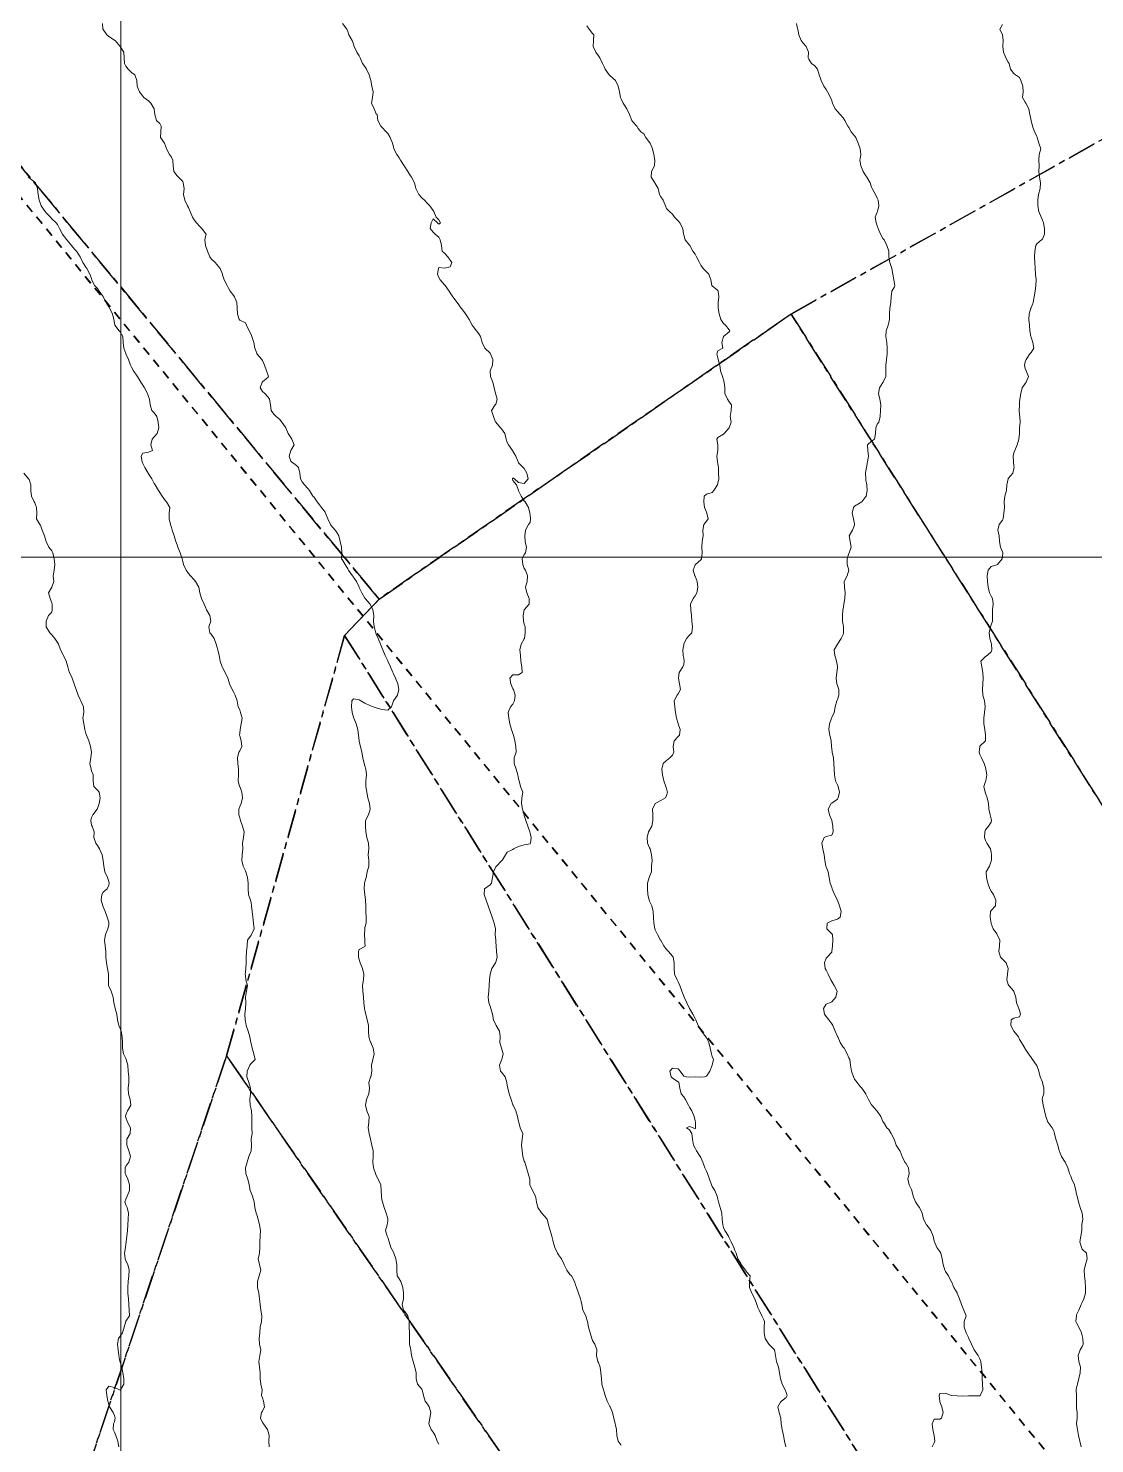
# Model space of a CAD drawing. Header units: centimetres. Extents: x 0 to 642158, y -847 to 649707.
# Drawn here: x 616558.7 to 616652.3, y 620609.5 to 620733.8 of the extents above; entities that cross this region are included whole.
import ezdxf

# ---------------------------------------------------------------- set-up
doc = ezdxf.new("R2010")
doc.units = ezdxf.units.CM
doc.header["$MEASUREMENT"] = 0
doc.linetypes.add('CENTERX2', pattern=[4, 2.5, -0.5, 0.5, -0.5])
doc.linetypes.add('JIS_02_0.7', pattern=[1.35, 0.75, -0.6])
for name, color, linetype, lineweight in [('MEV_grille', 254, 'Continuous', 9), ('WAL_parcellaire agricole', 7, 'JIS_02_0.7', 25), ('WAL_topographie 0.5', 253, 'Continuous', 20)]:
    doc.layers.add(name, color=color, linetype=linetype, lineweight=lineweight)
doc.layers.add('SPW_parcellaire cadastral', color=7, linetype='CENTERX2', lineweight=25, true_color=0xff0542)

# ---------------------------------------------------------------- blocks, each defined once
blk = doc.blocks.new('*U114')
at = {"layer": 'MEV_grille', "transparency": 33554687}
blk.add_lwpolyline([(-1338.46, 0), (1338.46, 0)], dxfattribs=at)
blk = doc.blocks.new('*U115')
at = {"layer": 'MEV_grille', "color": 0, "linetype": 'ByBlock', "lineweight": -2, "transparency": 16777216}
blk.add_blockref('*U114', (0, -1700), dxfattribs=at)
blk = doc.blocks.new('*U112')
at = {"layer": 'MEV_grille', "transparency": 33554687}
blk.add_lwpolyline([(0, 1825.48), (0, -1825.48)], dxfattribs=at)
blk = doc.blocks.new('*U113')
at = {"layer": 'MEV_grille', "color": 0, "linetype": 'ByBlock', "lineweight": -2, "transparency": 16777216}
blk.add_blockref('*U112', (1200, 0), dxfattribs=at)

msp = doc.modelspace()

# ---------------------------------------------------------------- linework, layer by layer
at = {"layer": 'SPW_parcellaire cadastral'}
for points in [[(616700.19, 620750.6), (616688.04, 620744.34), (616676.6, 620737.39), (616673.24, 620735.42), (616625.68, 620708.74), (616589.49, 620683.69), (616548.95, 620732.69), (616510.22, 620779.23), (616444.85, 620858.82)], [(616673.24, 620735.42), (616745.71, 620618.07), (616701.12, 620589.63), (616625.68, 620708.74), (616673.24, 620735.42)], [(616589.49, 620683.69), (616586.47, 620680.51), (616576.1, 620643.59), (616563.72, 620606.72), (616556.94, 620601.85), (616483.95, 620666.29), (616548.95, 620732.69), (616589.49, 620683.69)], [(616660.01, 620563.35), (616586.47, 620680.51), (616589.49, 620683.69), (616625.68, 620708.74), (616701.12, 620589.63), (616660.01, 620563.35)], [(616586.47, 620680.51), (616660.01, 620563.35), (616675.38, 620533.18), (616659.62, 620522.55), (616576.1, 620643.59), (616586.47, 620680.51)], [(616576.1, 620643.59), (616659.62, 620522.55), (616640.35, 620505.66), (616601.5, 620556.84), (616563.72, 620606.72), (616576.1, 620643.59)]]:
    msp.add_lwpolyline(points, dxfattribs=at)
at = {"layer": 'WAL_parcellaire agricole'}
for points in [[(616522.87, 620919.84), (616570.04, 620862.34), (616614.18, 620807.75), (616630.19, 620791.25), (616643.89, 620779.85), (616659.09, 620770.25), (616672.76, 620763.5), (616687.35, 620758.57), (616702.9, 620754.95), (616721.85, 620753.58), (616739.05, 620754.39), (616761.89, 620757.7), (616804.5, 620698.67), (616831, 620661.77), (616849.65, 620636.38), (616803.66, 620609.12), (616749.16, 620575.12), (616713.41, 620554.76), (616697.58, 620546.53), (616688.91, 620558.86), (616551.73, 620726.67), (616446.38, 620851.16), (616490.18, 620891.33), (616522.87, 620919.84)], [(616446.38, 620851.16), (616551.73, 620726.67), (616688.91, 620558.86), (616697.58, 620546.53), (616687.42, 620539.76), (616672.12, 620529.56), (616651.32, 620513.35), (616633.75, 620501.02), (616622.02, 620492.45), (616615.09, 620485.18), (616595.93, 620464.35), (616582.33, 620446.65), (616559.26, 620421.68), (616547.93, 620413.84), (616538.31, 620407.84), (616510.43, 620395.67), (616491.44, 620386.84), (616439.8, 620466.58), (616424.17, 620489.58), (616451.67, 620512.33), (616410.67, 620553.33)]]:
    msp.add_lwpolyline(points, dxfattribs=at)
at = {"layer": 'WAL_topographie 0.5'}
for points in [[(616565.2, 620734.25), (616565.24, 620733.75), (616565.25, 620733.72), (616565.57, 620733.25), (616565.75, 620733.1), (616566.25, 620732.79), (616566.31, 620732.75), (616566.75, 620732.25), (616566.75, 620732.25), (616567.09, 620731.75), (616567.1, 620731.25), (616567.13, 620730.75), (616567.25, 620730.5), (616567.46, 620730.25), (616567.75, 620729.96), (616568.03, 620729.75), (616568.23, 620729.25), (616568.25, 620728.75), (616568.25, 620728.75), (616568.44, 620728.25), (616568.75, 620727.86), (616568.84, 620727.75), (616569.25, 620727.47), (616569.46, 620727.25), (616569.75, 620726.75), (616569.75, 620726.75), (616569.8, 620726.25), (616569.96, 620725.75), (616570.25, 620725.48), (616570.37, 620725.25), (616570.32, 620724.75), (616570.29, 620724.25), (616570.65, 620723.75), (616570.75, 620723.5), (616570.83, 620723.25), (616571.09, 620722.75), (616571.25, 620722.52), (616571.37, 620722.25), (616571.4, 620721.75), (616571.48, 620721.25), (616571.75, 620720.88), (616571.89, 620720.75), (616572.25, 620720.37), (616572.3, 620720.25), (616572.38, 620719.75), (616572.32, 620719.25), (616572.42, 620718.75), (616572.66, 620718.25), (616572.75, 620718.09), (616572.89, 620717.75), (616573.12, 620717.25), (616573.25, 620717), (616573.46, 620716.75), (616573.75, 620716.43), (616573.94, 620716.25), (616574.25, 620715.82), (616574.3, 620715.75), (616574.25, 620715.55), (616574.19, 620715.25), (616574.25, 620714.75), (616574.25, 620714.75), (616574.42, 620714.25), (616574.63, 620713.75), (616574.75, 620713.59), (616575.1, 620713.25), (616575.25, 620713.1), (616575.53, 620712.75), (616575.73, 620712.25), (616575.75, 620712.18), (616575.9, 620711.75), (616576.14, 620711.25), (616576.25, 620711.07), (616576.43, 620710.75), (616576.75, 620710.33), (616576.81, 620710.25), (616577, 620709.75), (616577.04, 620709.25), (616577.07, 620708.75), (616577.21, 620708.25), (616577.25, 620708.2), (616577.75, 620707.96), (616577.84, 620707.75), (616578.07, 620707.25), (616578.25, 620706.93), (616578.32, 620706.75), (616578.48, 620706.25), (616578.59, 620705.75), (616578.75, 620705.3), (616578.77, 620705.25), (616579.2, 620704.75), (616579.25, 620704.67), (616579.43, 620704.25), (616579.62, 620703.75), (616579.75, 620703.33), (616579.78, 620703.25), (616579.75, 620703.18), (616579.25, 620702.77), (616579.22, 620702.75), (616579.04, 620702.25), (616579.25, 620701.93), (616579.46, 620701.75), (616579.75, 620701.43), (616579.86, 620701.25), (616579.96, 620700.75), (616580.03, 620700.25), (616580.25, 620699.95), (616580.45, 620699.75), (616580.75, 620699.49), (616580.94, 620699.25), (616581.25, 620698.83), (616581.3, 620698.75), (616581.52, 620698.25), (616581.75, 620697.88), (616581.83, 620697.75), (616582.03, 620697.25), (616581.75, 620696.75), (616581.75, 620696.75), (616581.61, 620696.25), (616581.75, 620695.82), (616581.79, 620695.75), (616582.25, 620695.43), (616582.42, 620695.25), (616582.54, 620694.75), (616582.6, 620694.25), (616582.75, 620694), (616582.93, 620693.75), (616583.25, 620693.41), (616583.37, 620693.25), (616583.69, 620692.75), (616583.75, 620692.67), (616584.05, 620692.25), (616584.25, 620691.97), (616584.43, 620691.75), (616584.75, 620691.33), (616584.8, 620691.25), (616585, 620690.75), (616585.22, 620690.25), (616585.25, 620690.2), (616585.65, 620689.75), (616585.75, 620689.62), (616585.96, 620689.25), (616586.07, 620688.75), (616586.19, 620688.25), (616586.21, 620687.75), (616586.2, 620687.25), (616586.25, 620687.17), (616586.51, 620686.75), (616586.75, 620686.35), (616586.81, 620686.25), (616587.17, 620685.75), (616587.25, 620685.64), (616587.51, 620685.25), (616587.74, 620684.75), (616587.75, 620684.73), (616587.99, 620684.25), (616588.25, 620683.79), (616588.28, 620683.75), (616588.7, 620683.25), (616588.75, 620683.19), (616588.95, 620682.75), (616589.02, 620682.25), (616588.99, 620681.75), (616589.07, 620681.25), (616589.2, 620680.75), (616589.25, 620680.62), (616589.42, 620680.25), (616589.61, 620679.75), (616589.75, 620679.45), (616589.82, 620679.25), (616590.02, 620678.75), (616590.25, 620678.29), (616590.27, 620678.25), (616590.51, 620677.75), (616590.7, 620677.25), (616590.75, 620677.14), (616590.93, 620676.75), (616591.15, 620676.25), (616591.22, 620675.75), (616591.11, 620675.25), (616590.75, 620674.75), (616590.75, 620674.75), (616590.58, 620674.25), (616590.25, 620673.95), (616589.75, 620674), (616589.25, 620674.16), (616588.96, 620674.25), (616588.75, 620674.33), (616588.25, 620674.55), (616587.89, 620674.75), (616587.75, 620674.84), (616587.25, 620674.94), (616587.11, 620674.75), (616587.06, 620674.25), (616587.13, 620673.75), (616587.25, 620673.33), (616587.28, 620673.25), (616587.49, 620672.75), (616587.62, 620672.25), (616587.68, 620671.75), (616587.74, 620671.25), (616587.75, 620671.2), (616587.86, 620670.75), (616587.97, 620670.25), (616588.07, 620669.75), (616588.19, 620669.25), (616588.25, 620669.06), (616588.34, 620668.75), (616588.38, 620668.25), (616588.33, 620667.75), (616588.33, 620667.25), (616588.42, 620666.75), (616588.51, 620666.25), (616588.65, 620665.75), (616588.72, 620665.25), (616588.56, 620664.75), (616588.31, 620664.25), (616588.29, 620663.75), (616588.32, 620663.25), (616588.41, 620662.75), (616588.55, 620662.25), (616588.58, 620661.75), (616588.54, 620661.25), (616588.59, 620660.75), (616588.58, 620660.25), (616588.46, 620659.75), (616588.35, 620659.25), (616588.25, 620658.88), (616588.21, 620658.75), (616588.18, 620658.25), (616588.25, 620657.75), (616588.25, 620657.75), (616588.3, 620657.25), (616588.32, 620656.75), (616588.33, 620656.25), (616588.37, 620655.75), (616588.35, 620655.25), (616588.25, 620654.86), (616588.23, 620654.75), (616588.2, 620654.25), (616588.23, 620653.75), (616588.25, 620653.5), (616588.27, 620653.25), (616588.25, 620653.2), (616587.75, 620652.92), (616587.69, 620652.75), (616587.69, 620652.25), (616587.75, 620652.04), (616587.84, 620651.75), (616588.05, 620651.25), (616588.15, 620650.75), (616588.13, 620650.25), (616588.05, 620649.75), (616588.07, 620649.25), (616588.14, 620648.75), (616588.16, 620648.25), (616588.2, 620647.75), (616588.25, 620647.57), (616588.32, 620647.25), (616588.46, 620646.75), (616588.55, 620646.25), (616588.56, 620645.75), (616588.58, 620645.25), (616588.75, 620644.78), (616588.76, 620644.75), (616588.98, 620644.25), (616589.05, 620643.75), (616588.95, 620643.25), (616588.84, 620642.75), (616588.87, 620642.25), (616588.77, 620641.75), (616588.75, 620641.7), (616588.59, 620641.25), (616588.65, 620640.75), (616588.6, 620640.25), (616588.39, 620639.75), (616588.31, 620639.25), (616588.42, 620638.75), (616588.63, 620638.25), (616588.6, 620637.75), (616588.53, 620637.25), (616588.62, 620636.75), (616588.75, 620636.25), (616588.75, 620636.25), (616588.87, 620635.75), (616588.98, 620635.25), (616588.98, 620634.75), (616588.94, 620634.25), (616589.01, 620633.75), (616589.17, 620633.25), (616589.25, 620633.07), (616589.41, 620632.75), (616589.65, 620632.25), (616589.69, 620631.75), (616589.7, 620631.25), (616589.75, 620630.95), (616589.8, 620630.75), (616589.95, 620630.25), (616590.13, 620629.75), (616590.25, 620629.31), (616590.26, 620629.25), (616590.25, 620629.08), (616590.2, 620628.75), (616590.06, 620628.25), (616590.19, 620627.75), (616590.25, 620627.63), (616590.38, 620627.25), (616590.54, 620626.75), (616590.75, 620626.35), (616590.78, 620626.25), (616590.96, 620625.75), (616591.06, 620625.25), (616591.05, 620624.75), (616591.07, 620624.25), (616591.25, 620623.99), (616591.4, 620623.75), (616591.57, 620623.25), (616591.63, 620622.75), (616591.63, 620622.25), (616591.53, 620621.75), (616591.63, 620621.25), (616591.75, 620621.12), (616592.03, 620620.75), (616592.15, 620620.25), (616592.13, 620619.75), (616592.16, 620619.25), (616592.16, 620618.75), (616592.17, 620618.25), (616592.25, 620617.88), (616592.29, 620617.75), (616592.35, 620617.25), (616592.5, 620616.75), (616592.64, 620616.25), (616592.74, 620615.75), (616592.75, 620615.25), (616592.75, 620615.25), (616592.87, 620614.75), (616593.25, 620614.32), (616593.29, 620614.25), (616593.4, 620613.75), (616593.55, 620613.25), (616593.75, 620612.98), (616593.9, 620612.75), (616594.04, 620612.25), (616593.96, 620611.75), (616593.87, 620611.25), (616594.08, 620610.75), (616594.25, 620610.54), (616594.43, 620610.25), (616594.59, 620609.75), (616594.75, 620609.48)], [(616586.29, 620734.25), (616586.67, 620733.75), (616586.75, 620733.54), (616586.84, 620733.25), (616587.12, 620732.75), (616587.25, 620732.43), (616587.32, 620732.25), (616587.54, 620731.75), (616587.75, 620731.42), (616587.84, 620731.25), (616588.05, 620730.75), (616588.25, 620730.47), (616588.4, 620730.25), (616588.61, 620729.75), (616588.75, 620729.35), (616588.77, 620729.25), (616588.86, 620728.75), (616588.97, 620728.25), (616588.93, 620727.75), (616588.83, 620727.25), (616589.05, 620726.75), (616589.25, 620726.33), (616589.32, 620726.25), (616589.37, 620725.75), (616589.64, 620725.25), (616589.75, 620725.14), (616590.12, 620724.75), (616590.25, 620724.58), (616590.48, 620724.25), (616590.67, 620723.75), (616590.75, 620723.42), (616590.8, 620723.25), (616591.05, 620722.75), (616591.25, 620722.45), (616591.38, 620722.25), (616591.71, 620721.75), (616591.75, 620721.68), (616592.01, 620721.25), (616592.25, 620720.88), (616592.34, 620720.75), (616592.61, 620720.25), (616592.73, 620719.75), (616592.75, 620719.71), (616592.98, 620719.25), (616593.25, 620718.94), (616593.47, 620718.75), (616593.75, 620718.46), (616593.96, 620718.25), (616594.25, 620717.83), (616594.31, 620717.75), (616594.5, 620717.25), (616594.75, 620717), (616594.89, 620716.75), (616594.75, 620716.64), (616594.61, 620716.75), (616594.25, 620717.11), (616594.08, 620716.75), (616593.99, 620716.25), (616594.25, 620715.93), (616594.43, 620715.75), (616594.75, 620715.49), (616594.86, 620715.25), (616594.97, 620714.75), (616595.03, 620714.25), (616595.25, 620714.08), (616595.52, 620713.75), (616595.75, 620713.48), (616595.88, 620713.25), (616595.75, 620712.88), (616595.25, 620712.78), (616594.75, 620712.83), (616594.7, 620712.75), (616594.61, 620712.25), (616594.75, 620711.94), (616594.86, 620711.75), (616595.25, 620711.29), (616595.29, 620711.25), (616595.64, 620710.75), (616595.75, 620710.6), (616595.98, 620710.25), (616596.25, 620709.88), (616596.36, 620709.75), (616596.71, 620709.25), (616596.75, 620709.19), (616597.08, 620708.75), (616597.25, 620708.5), (616597.41, 620708.25), (616597.66, 620707.75), (616597.75, 620707.65), (616598.04, 620707.25), (616598.25, 620707.01), (616598.4, 620706.75), (616598.54, 620706.25), (616598.75, 620705.79), (616598.77, 620705.75), (616599.25, 620705.29), (616599.27, 620705.25), (616599.47, 620704.75), (616599.46, 620704.25), (616599.25, 620703.75), (616599.29, 620703.25), (616599.48, 620702.75), (616599.59, 620702.25), (616599.72, 620701.75), (616599.75, 620701.67), (616599.87, 620701.25), (616599.75, 620700.83), (616599.68, 620700.75), (616599.36, 620700.25), (616599.54, 620699.75), (616599.73, 620699.25), (616599.75, 620699.23), (616600.17, 620698.75), (616600.25, 620698.65), (616600.54, 620698.25), (616600.66, 620697.75), (616600.75, 620697.46), (616600.85, 620697.25), (616601.22, 620696.75), (616601.25, 620696.7), (616601.51, 620696.25), (616601.71, 620695.75), (616601.75, 620695.68), (616602.16, 620695.25), (616602.25, 620695.16), (616602.48, 620694.75), (616602.58, 620694.25), (616602.25, 620693.84), (616601.75, 620693.94), (616601.39, 620694.25), (616601.25, 620694.35), (616601.22, 620694.25), (616601.25, 620694.11), (616601.56, 620693.75), (616601.73, 620693.25), (616601.75, 620693.22), (616601.97, 620692.75), (616602.25, 620692.33), (616602.31, 620692.25), (616602.61, 620691.75), (616602.73, 620691.25), (616602.75, 620691.08), (616602.78, 620690.75), (616602.75, 620690.42), (616602.62, 620690.25), (616602.36, 620689.75), (616602.3, 620689.25), (616602.33, 620688.75), (616602.43, 620688.25), (616602.35, 620687.75), (616602.25, 620687.62), (616602.05, 620687.25), (616602.12, 620686.75), (616602.25, 620686.4), (616602.36, 620686.25), (616602.53, 620685.75), (616602.5, 620685.25), (616602.35, 620684.75), (616602.48, 620684.25), (616602.68, 620683.75), (616602.67, 620683.25), (616602.25, 620682.75), (616602.25, 620682.75), (616602.14, 620682.25), (616602.19, 620681.75), (616602.25, 620681.5), (616602.31, 620681.25), (616602.33, 620680.75), (616602.27, 620680.25), (616602.25, 620680.2), (616601.96, 620679.75), (616601.85, 620679.25), (616601.9, 620678.75), (616601.95, 620678.25), (616602.03, 620677.75), (616602.06, 620677.25), (616601.75, 620677.05), (616601.25, 620677.06), (616600.99, 620676.75), (616601.06, 620676.25), (616601.25, 620675.83), (616601.29, 620675.75), (616601.44, 620675.25), (616601.39, 620674.75), (616601.25, 620674.46), (616601.04, 620674.25), (616600.82, 620673.75), (616600.89, 620673.25), (616600.99, 620672.75), (616601.13, 620672.25), (616601.25, 620671.9), (616601.3, 620671.75), (616601.41, 620671.25), (616601.49, 620670.75), (616601.53, 620670.25), (616601.35, 620669.75), (616601.37, 620669.25), (616601.52, 620668.75), (616601.68, 620668.25), (616601.75, 620667.9), (616601.79, 620667.75), (616601.9, 620667.25), (616602.12, 620666.75), (616602.03, 620666.25), (616601.99, 620665.75), (616602.09, 620665.25), (616602.23, 620664.75), (616602.25, 620664.68), (616602.39, 620664.25), (616602.55, 620663.75), (616602.72, 620663.25), (616602.75, 620663.14), (616602.85, 620662.75), (616602.8, 620662.25), (616602.75, 620662.2), (616602.25, 620662.12), (616601.75, 620661.97), (616601.29, 620661.75), (616601.25, 620661.71), (616600.75, 620661.46), (616600.6, 620661.25), (616600.31, 620660.75), (616600.25, 620660.7), (616599.8, 620660.25), (616599.75, 620660.19), (616599.54, 620659.75), (616599.46, 620659.25), (616599.37, 620658.75), (616599.25, 620658.61), (616598.75, 620658.25), (616598.75, 620658.25), (616598.72, 620657.75), (616598.75, 620657.67), (616598.9, 620657.25), (616599.08, 620656.75), (616599.25, 620656.25), (616599.25, 620656.25), (616599.43, 620655.75), (616599.61, 620655.25), (616599.71, 620654.75), (616599.7, 620654.25), (616599.74, 620653.75), (616599.75, 620653.58), (616599.79, 620653.25), (616599.8, 620652.75), (616599.85, 620652.25), (616599.75, 620651.82), (616599.73, 620651.75), (616599.39, 620651.25), (616599.25, 620650.75), (616599.25, 620650.75), (616599.19, 620650.25), (616599.15, 620649.75), (616599.12, 620649.25), (616599.08, 620648.75), (616599.14, 620648.25), (616599.25, 620647.94), (616599.31, 620647.75), (616599.46, 620647.25), (616599.55, 620646.75), (616599.75, 620646.3), (616599.78, 620646.25), (616600.06, 620645.75), (616600.13, 620645.25), (616600.1, 620644.75), (616600.25, 620644.25), (616600.25, 620644.25), (616600.38, 620643.75), (616600.27, 620643.25), (616600.25, 620643.2), (616600.07, 620642.75), (616600.16, 620642.25), (616600.25, 620642.14), (616600.56, 620641.75), (616600.7, 620641.25), (616600.75, 620641), (616600.8, 620640.75), (616600.93, 620640.25), (616601.08, 620639.75), (616601.25, 620639.29), (616601.27, 620639.25), (616601.51, 620638.75), (616601.66, 620638.25), (616601.75, 620637.81), (616601.76, 620637.75), (616601.89, 620637.25), (616602.12, 620636.75), (616602.07, 620636.25), (616602.01, 620635.75), (616602.07, 620635.25), (616602.12, 620634.75), (616602.25, 620634.34), (616602.28, 620634.25), (616602.45, 620633.75), (616602.58, 620633.25), (616602.73, 620632.75), (616602.72, 620632.25), (616602.75, 620632.18), (616602.96, 620631.75), (616603.23, 620631.25), (616603.25, 620631.12), (616603.32, 620630.75), (616603.45, 620630.25), (616603.75, 620629.79), (616603.79, 620629.75), (616604.25, 620629.25), (616604.25, 620629.25), (616604.36, 620628.75), (616604.51, 620628.25), (616604.67, 620627.75), (616604.75, 620627.38), (616604.78, 620627.25), (616604.94, 620626.75), (616605.16, 620626.25), (616605.25, 620626.1), (616605.51, 620625.75), (616605.74, 620625.25), (616605.75, 620625.22), (616605.98, 620624.75), (616606.25, 620624.39), (616606.39, 620624.25), (616606.66, 620623.75), (616606.75, 620623.48), (616606.82, 620623.25), (616607.02, 620622.75), (616607.19, 620622.25), (616607.25, 620622), (616607.3, 620621.75), (616607.38, 620621.25), (616607.64, 620620.75), (616607.75, 620620.43), (616607.81, 620620.25), (616607.9, 620619.75), (616608.03, 620619.25), (616608.17, 620618.75), (616608.25, 620618.57), (616608.45, 620618.25), (616608.63, 620617.75), (616608.6, 620617.25), (616608.72, 620616.75), (616608.75, 620616.65), (616608.9, 620616.25), (616608.98, 620615.75), (616609.02, 620615.25), (616609.06, 620614.75), (616609.19, 620614.25), (616609.25, 620614.07), (616609.35, 620613.75), (616609.52, 620613.25), (616609.75, 620612.78), (616609.78, 620612.75), (616609.99, 620612.25), (616610.11, 620611.75), (616610.23, 620611.25), (616610.25, 620611.15), (616610.34, 620610.75), (616610.37, 620610.25), (616610.49, 620609.75), (616610.75, 620609.4)], [(616626.15, 620734.25), (616626.25, 620733.83), (616626.28, 620733.75), (616626.37, 620733.25), (616626.55, 620732.75), (616626.75, 620732.54), (616626.99, 620732.25), (616627.22, 620731.75), (616627.19, 620731.25), (616627.25, 620731.11), (616627.48, 620730.75), (616627.75, 620730.55), (616628, 620730.25), (616628.15, 620729.75), (616628.25, 620729.43), (616628.31, 620729.25), (616628.54, 620728.75), (616628.75, 620728.45), (616628.88, 620728.25), (616629.15, 620727.75), (616629.25, 620727.45), (616629.32, 620727.25), (616629.56, 620726.75), (616629.75, 620726.52), (616629.99, 620726.25), (616630.25, 620725.96), (616630.41, 620725.75), (616630.67, 620725.25), (616630.75, 620725.12), (616630.94, 620724.75), (616631.25, 620724.39), (616631.35, 620724.25), (616631.56, 620723.75), (616631.75, 620723.25), (616631.75, 620723.25), (616631.81, 620722.75), (616631.75, 620722.38), (616631.73, 620722.25), (616631.75, 620722.12), (616631.8, 620721.75), (616632.02, 620721.25), (616632.25, 620720.88), (616632.33, 620720.75), (616632.61, 620720.25), (616632.75, 620719.89), (616632.81, 620719.75), (616633.08, 620719.25), (616633.25, 620718.9), (616633.32, 620718.75), (616633.37, 620718.25), (616633.28, 620717.75), (616633.25, 620717.69), (616633.07, 620717.25), (616633.15, 620716.75), (616633.25, 620716.48), (616633.32, 620716.25), (616633.52, 620715.75), (616633.75, 620715.38), (616633.84, 620715.25), (616634.08, 620714.75), (616634.25, 620714.25), (616634.25, 620714.25), (616634.26, 620713.75), (616634.35, 620713.25), (616634.52, 620712.75), (616634.61, 620712.25), (616634.69, 620711.75), (616634.75, 620711.42), (616634.78, 620711.25), (616634.75, 620711.12), (616634.54, 620710.75), (616634.46, 620710.25), (616634.44, 620709.75), (616634.35, 620709.25), (616634.32, 620708.75), (616634.31, 620708.25), (616634.25, 620708), (616634.2, 620707.75), (616634.02, 620707.25), (616634, 620706.75), (616634.08, 620706.25), (616634.12, 620705.75), (616634.12, 620705.25), (616634.06, 620704.75), (616634.01, 620704.25), (616634, 620703.75), (616633.99, 620703.25), (616633.77, 620702.75), (616633.75, 620702.73), (616633.43, 620702.25), (616633.35, 620701.75), (616633.48, 620701.25), (616633.56, 620700.75), (616633.52, 620700.25), (616633.51, 620699.75), (616633.37, 620699.25), (616633.25, 620699.05), (616633.12, 620698.75), (616633.09, 620698.25), (616632.99, 620697.75), (616632.75, 620697.57), (616632.4, 620697.25), (616632.42, 620696.75), (616632.47, 620696.25), (616632.39, 620695.75), (616632.3, 620695.25), (616632.25, 620694.96), (616632.21, 620694.75), (616632.23, 620694.25), (616632.25, 620694.14), (616632.32, 620693.75), (616632.35, 620693.25), (616632.26, 620692.75), (616632.25, 620692.71), (616631.89, 620692.25), (616631.75, 620692.15), (616631.25, 620691.86), (616631.16, 620691.75), (616631.04, 620691.25), (616631.15, 620690.75), (616631.25, 620690.3), (616631.26, 620690.25), (616631.25, 620690.2), (616631.08, 620689.75), (616630.77, 620689.25), (616630.86, 620688.75), (616630.94, 620688.25), (616630.77, 620687.75), (616630.75, 620687.7), (616630.59, 620687.25), (616630.61, 620686.75), (616630.75, 620686.25), (616630.75, 620686.25), (616630.75, 620686.25), (616630.6, 620685.75), (616630.33, 620685.25), (616630.37, 620684.75), (616630.43, 620684.25), (616630.41, 620683.75), (616630.32, 620683.25), (616630.25, 620682.83), (616630.23, 620682.75), (616630.18, 620682.25), (616630.19, 620681.75), (616630.25, 620681.45), (616630.28, 620681.25), (616630.29, 620680.75), (616630.25, 620680.58), (616630.09, 620680.25), (616629.75, 620679.75), (616629.75, 620679.75), (616629.47, 620679.25), (616629.51, 620678.75), (616629.66, 620678.25), (616629.75, 620677.81), (616629.76, 620677.75), (616629.75, 620677.65), (616629.7, 620677.25), (616629.64, 620676.75), (616629.71, 620676.25), (616629.75, 620676.1), (616629.87, 620675.75), (616629.87, 620675.25), (616629.75, 620674.88), (616629.7, 620674.75), (616629.55, 620674.25), (616629.46, 620673.75), (616629.25, 620673.29), (616629.23, 620673.25), (616629.06, 620672.75), (616628.99, 620672.25), (616629.08, 620671.75), (616629.2, 620671.25), (616629.22, 620670.75), (616629.25, 620670.55), (616629.29, 620670.25), (616629.39, 620669.75), (616629.43, 620669.25), (616629.45, 620668.75), (616629.49, 620668.25), (616629.59, 620667.75), (616629.75, 620667.38), (616629.81, 620667.25), (616629.93, 620666.75), (616629.81, 620666.25), (616629.75, 620666.13), (616629.25, 620665.78), (616629.19, 620665.75), (616628.93, 620665.25), (616629.04, 620664.75), (616629.25, 620664.25), (616629.25, 620664.25), (616629.35, 620663.75), (616629.38, 620663.25), (616629.25, 620662.96), (616628.75, 620662.86), (616628.57, 620662.75), (616628.37, 620662.25), (616628.48, 620661.75), (616628.58, 620661.25), (616628.63, 620660.75), (616628.73, 620660.25), (616628.75, 620660.19), (616628.94, 620659.75), (616629.02, 620659.25), (616629.1, 620658.75), (616629.25, 620658.36), (616629.29, 620658.25), (616629.5, 620657.75), (616629.75, 620657.25), (616629.75, 620657.25), (616629.93, 620656.75), (616630.07, 620656.25), (616629.98, 620655.75), (616629.75, 620655.58), (616629.25, 620655.44), (616628.85, 620655.25), (616628.83, 620654.75), (616629.25, 620654.31), (616629.32, 620654.25), (616629.35, 620653.75), (616629.31, 620653.25), (616629.27, 620652.75), (616629.25, 620652.7), (616628.84, 620652.25), (616628.75, 620652.17), (616628.61, 620651.75), (616628.68, 620651.25), (616628.75, 620651.1), (616628.93, 620650.75), (616629.17, 620650.25), (616629.25, 620650.1), (616629.47, 620649.75), (616629.73, 620649.25), (616629.62, 620648.75), (616629.25, 620648.34), (616629.06, 620648.25), (616628.75, 620648.11), (616628.51, 620647.75), (616628.62, 620647.25), (616628.75, 620647.05), (616628.98, 620646.75), (616629.25, 620646.39), (616629.33, 620646.25), (616629.54, 620645.75), (616629.75, 620645.28), (616629.77, 620645.25), (616629.99, 620644.75), (616630.25, 620644.35), (616630.34, 620644.25), (616630.61, 620643.75), (616630.75, 620643.41), (616630.83, 620643.25), (616630.9, 620642.75), (616630.99, 620642.25), (616631.15, 620641.75), (616631.25, 620641.52), (616631.48, 620641.25), (616631.75, 620640.88), (616631.88, 620640.75), (616632.24, 620640.25), (616632.25, 620640.22), (616632.48, 620639.75), (616632.75, 620639.29), (616632.78, 620639.25), (616633.22, 620638.75), (616633.25, 620638.71), (616633.55, 620638.25), (616633.75, 620637.83), (616633.79, 620637.75), (616634.1, 620637.25), (616634.25, 620637.1), (616634.47, 620636.75), (616634.72, 620636.25), (616634.75, 620636.18), (616634.91, 620635.75), (616635.23, 620635.25), (616635.25, 620635.22), (616635.43, 620634.75), (616635.68, 620634.25), (616635.75, 620634.15), (616635.98, 620633.75), (616636.04, 620633.25), (616635.92, 620632.75), (616636.06, 620632.25), (616636.25, 620631.83), (616636.29, 620631.75), (616636.41, 620631.25), (616636.59, 620630.75), (616636.75, 620630.52), (616636.97, 620630.25), (616637.2, 620629.75), (616637.25, 620629.5), (616637.3, 620629.25), (616637.57, 620628.75), (616637.75, 620628.53), (616637.96, 620628.25), (616638.15, 620627.75), (616638.25, 620627.31), (616638.26, 620627.25), (616638.47, 620626.75), (616638.75, 620626.39), (616638.82, 620626.25), (616638.95, 620625.75), (616639.03, 620625.25), (616639.18, 620624.75), (616639.25, 620624.63), (616639.51, 620624.25), (616639.75, 620623.77), (616639.76, 620623.75), (616639.96, 620623.25), (616640.25, 620622.76), (616640.26, 620622.75), (616640.47, 620622.25), (616640.63, 620621.75), (616640.75, 620621.45), (616640.85, 620621.25), (616641.06, 620620.75), (616640.88, 620620.25), (616640.89, 620619.75), (616641.05, 620619.25), (616641.25, 620618.84), (616641.3, 620618.75), (616641.52, 620618.25), (616641.75, 620617.75), (616641.75, 620617.75), (616642.11, 620617.25), (616642.25, 620616.98), (616642.33, 620616.75), (616642.41, 620616.25), (616642.45, 620615.75), (616642.45, 620615.25), (616642.48, 620614.75), (616642.52, 620614.25), (616642.27, 620613.75), (616642.25, 620613.73), (616641.75, 620613.73), (616641.25, 620613.73), (616640.75, 620613.7), (616640.25, 620613.72), (616639.75, 620613.75), (616639.75, 620613.75), (616639.25, 620613.94), (616638.75, 620613.92), (616638.67, 620613.75), (616638.73, 620613.25), (616638.75, 620613.2), (616638.93, 620612.75), (616639.04, 620612.25), (616638.88, 620611.75), (616638.75, 620611.66), (616638.25, 620611.66), (616638.06, 620611.25), (616638.13, 620610.75), (616638.25, 620610.25), (616638.25, 620610.25), (616638.29, 620609.75), (616638.25, 620609.6), (616638.07, 620609.25)], [(616607.75, 620734.05), (616607.93, 620733.75), (616608.25, 620733.37), (616608.36, 620733.25), (616608.33, 620732.75), (616608.29, 620732.25), (616608.52, 620731.75), (616608.75, 620731.43), (616608.88, 620731.25), (616609.12, 620730.75), (616609.25, 620730.46), (616609.36, 620730.25), (616609.7, 620729.75), (616609.75, 620729.69), (616610.25, 620729.25), (616610.25, 620729.25), (616610.49, 620728.75), (616610.62, 620728.25), (616610.7, 620727.75), (616610.75, 620727.63), (616610.92, 620727.25), (616611.25, 620726.75), (616611.25, 620726.75), (616611.49, 620726.25), (616611.69, 620725.75), (616611.75, 620725.64), (616612.12, 620725.25), (616612.25, 620725.02), (616612.48, 620724.75), (616612.75, 620724.57), (616612.93, 620724.25), (616613.25, 620723.81), (616613.29, 620723.75), (616613.5, 620723.25), (616613.62, 620722.75), (616613.7, 620722.25), (616613.67, 620721.75), (616613.42, 620721.25), (616613.38, 620720.75), (616613.71, 620720.25), (616613.75, 620720.19), (616614, 620719.75), (616614.11, 620719.25), (616614.25, 620719.04), (616614.43, 620718.75), (616614.64, 620718.25), (616614.75, 620718.02), (616615, 620717.75), (616615.25, 620717.5), (616615.43, 620717.25), (616615.75, 620716.92), (616615.9, 620716.75), (616616.18, 620716.25), (616616.24, 620715.75), (616616.25, 620715.69), (616616.39, 620715.25), (616616.75, 620714.79), (616616.78, 620714.75), (616617.06, 620714.25), (616617.25, 620713.99), (616617.38, 620713.75), (616617.62, 620713.25), (616617.75, 620713.02), (616617.96, 620712.75), (616618.25, 620712.44), (616618.46, 620712.25), (616618.64, 620711.75), (616618.72, 620711.25), (616618.75, 620711.22), (616619.25, 620710.81), (616619.27, 620710.75), (616619.33, 620710.25), (616619.27, 620709.75), (616619.27, 620709.25), (616619.35, 620708.75), (616619.5, 620708.25), (616619.75, 620707.9), (616619.93, 620707.75), (616620.25, 620707.34), (616620.29, 620707.25), (616620.25, 620707.17), (616619.75, 620706.75), (616619.75, 620706.75), (616619.61, 620706.25), (616619.68, 620705.75), (616619.25, 620705.5), (616619.16, 620705.25), (616619.25, 620704.88), (616619.28, 620704.75), (616619.42, 620704.25), (616619.48, 620703.75), (616619.65, 620703.25), (616619.75, 620702.96), (616619.81, 620702.75), (616619.85, 620702.25), (616619.86, 620701.75), (616620.08, 620701.25), (616620.25, 620701.03), (616620.44, 620700.75), (616620.41, 620700.25), (616620.34, 620699.75), (616620.43, 620699.25), (616620.25, 620698.75), (616620.25, 620698.75), (616619.81, 620698.25), (616619.75, 620698.18), (616619.25, 620697.89), (616619.17, 620697.75), (616619.23, 620697.25), (616619.24, 620696.75), (616619.17, 620696.25), (616619.21, 620695.75), (616619.25, 620695.58), (616619.3, 620695.25), (616619.31, 620694.75), (616619.33, 620694.25), (616619.25, 620693.89), (616619.21, 620693.75), (616618.89, 620693.25), (616618.75, 620693.07), (616618.25, 620692.93), (616618.05, 620692.75), (616618.02, 620692.25), (616618.06, 620691.75), (616618.25, 620691.33), (616618.28, 620691.25), (616618.4, 620690.75), (616618.25, 620690.53), (616618.01, 620690.25), (616617.92, 620689.75), (616617.96, 620689.25), (616617.86, 620688.75), (616617.84, 620688.25), (616617.88, 620687.75), (616617.81, 620687.25), (616617.75, 620687.14), (616617.28, 620686.75), (616617.25, 620686.72), (616617.08, 620686.25), (616617.23, 620685.75), (616617.25, 620685.7), (616617.42, 620685.25), (616617.49, 620684.75), (616617.41, 620684.25), (616617.25, 620684), (616617.07, 620683.75), (616616.84, 620683.25), (616616.87, 620682.75), (616616.92, 620682.25), (616616.96, 620681.75), (616617.02, 620681.25), (616616.96, 620680.75), (616616.75, 620680.54), (616616.5, 620680.25), (616616.27, 620679.75), (616616.25, 620679.68), (616616.18, 620679.25), (616616.21, 620678.75), (616616.25, 620678.5), (616616.29, 620678.25), (616616.25, 620677.95), (616616.18, 620677.75), (616615.85, 620677.25), (616615.8, 620676.75), (616615.87, 620676.25), (616615.98, 620675.75), (616615.75, 620675.38), (616615.66, 620675.25), (616615.42, 620674.75), (616615.46, 620674.25), (616615.53, 620673.75), (616615.6, 620673.25), (616615.75, 620672.78), (616615.76, 620672.75), (616615.95, 620672.25), (616615.87, 620671.75), (616615.75, 620671.62), (616615.4, 620671.25), (616615.31, 620670.75), (616615.37, 620670.25), (616615.25, 620669.98), (616615.04, 620669.75), (616614.75, 620669.52), (616614.43, 620669.25), (616614.32, 620668.75), (616614.39, 620668.25), (616614.5, 620667.75), (616614.69, 620667.25), (616614.75, 620667.03), (616614.81, 620666.75), (616614.75, 620666.44), (616614.64, 620666.25), (616614.25, 620666.01), (616613.75, 620665.75), (616613.75, 620665.75), (616613.52, 620665.25), (616613.53, 620664.75), (616613.54, 620664.25), (616613.44, 620663.75), (616613.25, 620663.4), (616613.15, 620663.25), (616613.03, 620662.75), (616613.08, 620662.25), (616613.25, 620661.85), (616613.29, 620661.75), (616613.43, 620661.25), (616613.47, 620660.75), (616613.43, 620660.25), (616613.41, 620659.75), (616613.25, 620659.32), (616613.2, 620659.25), (616613.06, 620658.75), (616613.08, 620658.25), (616613.11, 620657.75), (616613.22, 620657.25), (616613.25, 620657.18), (616613.45, 620656.75), (616613.57, 620656.25), (616613.58, 620655.75), (616613.61, 620655.25), (616613.71, 620654.75), (616613.75, 620654.66), (616613.95, 620654.25), (616614.22, 620653.75), (616614.25, 620653.7), (616614.5, 620653.25), (616614.75, 620652.93), (616614.92, 620652.75), (616615.25, 620652.35), (616615.31, 620652.25), (616615.41, 620651.75), (616615.42, 620651.25), (616615.43, 620650.75), (616615.67, 620650.25), (616615.75, 620650.08), (616615.9, 620649.75), (616616.07, 620649.25), (616616.25, 620648.83), (616616.28, 620648.75), (616616.53, 620648.25), (616616.75, 620647.75), (616616.75, 620647.75), (616617.04, 620647.25), (616617.25, 620646.85), (616617.3, 620646.75), (616617.52, 620646.25), (616617.75, 620645.85), (616617.81, 620645.75), (616618.2, 620645.25), (616618.25, 620645.17), (616618.45, 620644.75), (616618.58, 620644.25), (616618.69, 620643.75), (616618.75, 620643.53), (616618.85, 620643.25), (616618.75, 620642.75), (616618.75, 620642.75), (616618.54, 620642.25), (616618.25, 620641.81), (616618.08, 620641.75), (616617.75, 620641.7), (616617.25, 620641.73), (616616.75, 620641.72), (616616.5, 620641.75), (616616.25, 620641.79), (616615.94, 620642.25), (616615.75, 620642.44), (616615.25, 620642.5), (616615.02, 620642.25), (616615.15, 620641.75), (616615.25, 620641.62), (616615.75, 620641.29), (616615.81, 620641.25), (616615.9, 620640.75), (616616.03, 620640.25), (616616.25, 620639.99), (616616.41, 620639.75), (616616.67, 620639.25), (616616.75, 620639.08), (616616.96, 620638.75), (616617.17, 620638.25), (616617.25, 620637.88), (616617.27, 620637.75), (616617.29, 620637.25), (616617.25, 620637.17), (616617.08, 620637.25), (616616.75, 620637.39), (616616.5, 620637.25), (616616.75, 620637.08), (616616.97, 620636.75), (616617.03, 620636.25), (616617.11, 620635.75), (616617.25, 620635.46), (616617.37, 620635.25), (616617.7, 620634.75), (616617.75, 620634.64), (616617.92, 620634.25), (616618.11, 620633.75), (616618.25, 620633.46), (616618.35, 620633.25), (616618.52, 620632.75), (616618.69, 620632.25), (616618.75, 620632.1), (616618.98, 620631.75), (616619.2, 620631.25), (616619.25, 620631), (616619.31, 620630.75), (616619.46, 620630.25), (616619.6, 620629.75), (616619.63, 620629.25), (616619.69, 620628.75), (616619.75, 620628.52), (616619.86, 620628.25), (616620.17, 620627.75), (616620.25, 620627.6), (616620.43, 620627.25), (616620.66, 620626.75), (616620.75, 620626.48), (616620.85, 620626.25), (616621.01, 620625.75), (616621.25, 620625.34), (616621.3, 620625.25), (616621.66, 620624.75), (616621.75, 620624.61), (616622.08, 620624.25), (616622.03, 620623.75), (616622.03, 620623.25), (616622.22, 620622.75), (616622.25, 620622.69), (616622.49, 620622.25), (616622.66, 620621.75), (616622.75, 620621.48), (616622.86, 620621.25), (616623.12, 620620.75), (616623.25, 620620.45), (616623.33, 620620.25), (616623.31, 620619.75), (616623.32, 620619.25), (616623.41, 620618.75), (616623.73, 620618.25), (616623.75, 620618.22), (616624.22, 620617.75), (616624.25, 620617.62), (616624.3, 620617.25), (616624.39, 620616.75), (616624.57, 620616.25), (616624.66, 620615.75), (616624.75, 620615.25), (616624.75, 620615.25), (616624.9, 620614.75), (616625.16, 620614.25), (616625.25, 620614), (616625.32, 620613.75), (616625.25, 620613.56), (616624.83, 620613.25), (616624.75, 620613.17), (616624.52, 620612.75), (616624.64, 620612.25), (616624.75, 620611.85), (616624.77, 620611.75), (616624.82, 620611.25), (616624.89, 620610.75), (616625, 620610.25), (616625.1, 620609.75), (616625.21, 620609.25)], [(616644.25, 620734.17), (616644.02, 620733.75), (616644.25, 620733.25), (616644.25, 620733.25), (616644.29, 620732.75), (616644.28, 620732.25), (616644.34, 620731.75), (616644.53, 620731.25), (616644.75, 620730.87), (616644.83, 620730.75), (616644.94, 620730.25), (616645.25, 620729.87), (616645.4, 620729.75), (616645.75, 620729.52), (616645.85, 620729.25), (616646.02, 620728.75), (616646.07, 620728.25), (616645.99, 620727.75), (616646.25, 620727.34), (616646.29, 620727.25), (616646.55, 620726.75), (616646.64, 620726.25), (616646.75, 620725.75), (616646.75, 620725.75), (616646.87, 620725.25), (616647.06, 620724.75), (616647.25, 620724.37), (616647.3, 620724.25), (616647.44, 620723.75), (616647.61, 620723.25), (616647.46, 620722.75), (616647.45, 620722.25), (616647.46, 620721.75), (616647.43, 620721.25), (616647.5, 620720.75), (616647.57, 620720.25), (616647.54, 620719.75), (616647.41, 620719.25), (616647.36, 620718.75), (616647.34, 620718.25), (616647.45, 620717.75), (616647.65, 620717.25), (616647.75, 620716.97), (616647.85, 620716.75), (616647.94, 620716.25), (616647.92, 620715.75), (616647.75, 620715.31), (616647.68, 620715.25), (616647.25, 620714.9), (616647.18, 620714.75), (616647.09, 620714.25), (616647.05, 620713.75), (616647.08, 620713.25), (616647.11, 620712.75), (616647.13, 620712.25), (616647.19, 620711.75), (616647.18, 620711.25), (616647.1, 620710.75), (616647.04, 620710.25), (616646.93, 620709.75), (616646.75, 620709.29), (616646.74, 620709.25), (616646.59, 620708.75), (616646.55, 620708.25), (616646.61, 620707.75), (616646.65, 620707.25), (616646.73, 620706.75), (616646.75, 620706.7), (616646.92, 620706.25), (616647.01, 620705.75), (616646.75, 620705.37), (616646.65, 620705.25), (616646.32, 620704.75), (616646.25, 620704.55), (616646.18, 620704.25), (616646.25, 620703.95), (616646.33, 620703.75), (616646.52, 620703.25), (616646.33, 620702.75), (616646.25, 620702.65), (616645.98, 620702.25), (616645.86, 620701.75), (616645.78, 620701.25), (616645.75, 620701), (616645.73, 620700.75), (616645.72, 620700.25), (616645.75, 620699.88), (616645.76, 620699.75), (616645.79, 620699.25), (616645.75, 620698.75), (616645.75, 620698.75), (616645.73, 620698.25), (616645.68, 620697.75), (616645.53, 620697.25), (616645.32, 620696.75), (616645.25, 620696.56), (616645.18, 620696.25), (616645.21, 620695.75), (616645.25, 620695.38), (616645.26, 620695.25), (616645.25, 620695.17), (616645.14, 620694.75), (616644.75, 620694.28), (616644.73, 620694.25), (616644.62, 620693.75), (616644.59, 620693.25), (616644.44, 620692.75), (616644.39, 620692.25), (616644.43, 620691.75), (616644.37, 620691.25), (616644.3, 620690.75), (616644.25, 620690.63), (616643.95, 620690.25), (616643.84, 620689.75), (616643.94, 620689.25), (616643.97, 620688.75), (616644.06, 620688.25), (616644.25, 620687.84), (616644.28, 620687.75), (616644.25, 620687.45), (616644.22, 620687.25), (616643.81, 620686.75), (616643.75, 620686.7), (616643.25, 620686.56), (616642.98, 620686.25), (616642.9, 620685.75), (616642.93, 620685.25), (616642.98, 620684.75), (616643.11, 620684.25), (616643.25, 620683.96), (616643.37, 620683.75), (616643.43, 620683.25), (616643.36, 620682.75), (616643.36, 620682.25), (616643.36, 620681.75), (616643.25, 620681.44), (616643.18, 620681.25), (616643.06, 620680.75), (616643.13, 620680.25), (616643.25, 620679.87), (616643.28, 620679.75), (616643.3, 620679.25), (616643.25, 620679.06), (616642.89, 620678.75), (616642.75, 620678.67), (616642.33, 620678.25), (616642.43, 620677.75), (616642.52, 620677.25), (616642.54, 620676.75), (616642.52, 620676.25), (616642.48, 620675.75), (616642.51, 620675.25), (616642.65, 620674.75), (616642.73, 620674.25), (616642.67, 620673.75), (616642.6, 620673.25), (616642.62, 620672.75), (616642.68, 620672.25), (616642.75, 620671.75), (616642.75, 620671.75), (616642.75, 620671.25), (616642.75, 620671.25), (616642.25, 620670.79), (616642.24, 620670.75), (616642.2, 620670.25), (616642.25, 620670.06), (616642.4, 620669.75), (616642.64, 620669.25), (616642.75, 620668.9), (616642.79, 620668.75), (616642.87, 620668.25), (616642.78, 620667.75), (616642.75, 620667.67), (616642.62, 620667.25), (616642.71, 620666.75), (616642.75, 620666.66), (616642.91, 620666.25), (616643.03, 620665.75), (616643.05, 620665.25), (616643.15, 620664.75), (616643.25, 620664.4), (616643.29, 620664.25), (616643.25, 620664.12), (616643.01, 620663.75), (616642.75, 620663.44), (616642.68, 620663.25), (616642.67, 620662.75), (616642.75, 620662.5), (616642.88, 620662.25), (616643.19, 620661.75), (616643.25, 620661.46), (616643.28, 620661.25), (616643.27, 620660.75), (616643.25, 620660.67), (616643.1, 620660.25), (616642.82, 620659.75), (616642.85, 620659.25), (616642.95, 620658.75), (616643.14, 620658.25), (616643.25, 620658.06), (616643.46, 620657.75), (616643.66, 620657.25), (616643.62, 620656.75), (616643.25, 620656.34), (616643.19, 620656.25), (616643.16, 620655.75), (616643.24, 620655.25), (616643.25, 620655.21), (616643.43, 620654.75), (616643.75, 620654.29), (616643.78, 620654.25), (616644, 620653.75), (616643.98, 620653.25), (616643.91, 620652.75), (616644.08, 620652.25), (616644.25, 620652.07), (616644.57, 620651.75), (616644.74, 620651.25), (616644.69, 620650.75), (616644.63, 620650.25), (616644.75, 620649.85), (616644.79, 620649.75), (616645.23, 620649.25), (616645.25, 620649.22), (616645.42, 620648.75), (616645.47, 620648.25), (616645.68, 620647.75), (616645.75, 620647.56), (616645.83, 620647.25), (616645.75, 620647.02), (616645.25, 620646.89), (616645, 620646.75), (616644.98, 620646.25), (616645.25, 620645.75), (616645.25, 620645.75), (616645.64, 620645.25), (616645.75, 620645.02), (616645.9, 620644.75), (616646.22, 620644.25), (616646.25, 620644.21), (616646.52, 620643.75), (616646.75, 620643.44), (616646.89, 620643.25), (616647.24, 620642.75), (616647.25, 620642.72), (616647.43, 620642.25), (616647.54, 620641.75), (616647.75, 620641.28), (616647.76, 620641.25), (616647.88, 620640.75), (616647.88, 620640.25), (616647.75, 620639.92), (616647.73, 620639.75), (616647.75, 620639.65), (616647.83, 620639.25), (616647.93, 620638.75), (616648.05, 620638.25), (616648.24, 620637.75), (616648.25, 620637.72), (616648.61, 620637.25), (616648.75, 620637), (616648.82, 620636.75), (616648.93, 620636.25), (616649.1, 620635.75), (616649.23, 620635.25), (616649.25, 620635.19), (616649.44, 620634.75), (616649.75, 620634.25), (616649.75, 620634.25), (616649.99, 620633.75), (616650.13, 620633.25), (616650.25, 620633), (616650.34, 620632.75), (616650.56, 620632.25), (616650.69, 620631.75), (616650.75, 620631.43), (616650.79, 620631.25), (616650.93, 620630.75), (616651.07, 620630.25), (616651.25, 620629.75), (616651.25, 620629.75), (616651.3, 620629.25), (616651.25, 620628.95), (616651.22, 620628.75), (616651.2, 620628.25), (616651.13, 620627.75), (616651.04, 620627.25), (616651.18, 620626.75), (616651.25, 620626.61), (616651.61, 620626.25), (616651.69, 620625.75), (616651.54, 620625.25), (616651.43, 620624.75), (616651.44, 620624.25), (616651.5, 620623.75), (616651.53, 620623.25), (616651.52, 620622.75), (616651.39, 620622.25), (616651.25, 620621.92), (616651.14, 620621.75), (616650.95, 620621.25), (616650.75, 620620.83), (616650.73, 620620.75), (616650.69, 620620.25), (616650.75, 620620.12), (616650.96, 620619.75), (616651.19, 620619.25), (616651.25, 620619), (616651.31, 620618.75), (616651.33, 620618.25), (616651.25, 620618.06), (616651.08, 620617.75), (616650.89, 620617.25), (616650.95, 620616.75), (616651.11, 620616.25), (616651.08, 620615.75), (616650.96, 620615.25), (616650.82, 620614.75), (616650.75, 620614.46), (616650.71, 620614.25), (616650.74, 620613.75), (616650.73, 620613.25), (616650.73, 620612.75), (616650.75, 620612.64), (616650.81, 620612.25), (616650.81, 620611.75), (616650.75, 620611.25), (616650.82, 620610.75), (616650.91, 620610.25), (616651.04, 620609.75), (616651.16, 620609.25)], [(616558.68, 620720.75), (616558.75, 620720.71), (616559.25, 620720.33), (616559.33, 620720.25), (616559.5, 620719.75), (616559.56, 620719.25), (616559.63, 620718.75), (616559.75, 620718.42), (616559.83, 620718.25), (616560.17, 620717.75), (616560.25, 620717.64), (616560.63, 620717.25), (616560.75, 620717.11), (616561.14, 620716.75), (616561.25, 620716.6), (616561.44, 620716.25), (616561.68, 620715.75), (616561.75, 620715.66), (616562.07, 620715.25), (616562.25, 620715.06), (616562.48, 620714.75), (616562.75, 620714.43), (616562.91, 620714.25), (616563.25, 620713.75), (616563.25, 620713.75), (616563.49, 620713.25), (616563.75, 620712.86), (616563.82, 620712.75), (616564.1, 620712.25), (616564.25, 620711.85), (616564.28, 620711.75), (616564.5, 620711.25), (616564.75, 620710.97), (616564.9, 620710.75), (616565.25, 620710.27), (616565.26, 620710.25), (616565.53, 620709.75), (616565.75, 620709.37), (616565.83, 620709.25), (616566.07, 620708.75), (616566.19, 620708.25), (616566.25, 620707.93), (616566.29, 620707.75), (616566.68, 620707.25), (616566.75, 620707.16), (616567, 620706.75), (616567.03, 620706.25), (616567.09, 620705.75), (616567.25, 620705.28), (616567.26, 620705.25), (616567.48, 620704.75), (616567.67, 620704.25), (616567.75, 620704.08), (616567.93, 620703.75), (616568.25, 620703.29), (616568.28, 620703.25), (616568.58, 620702.75), (616568.75, 620702.48), (616568.88, 620702.25), (616569.15, 620701.75), (616569.25, 620701.5), (616569.34, 620701.25), (616569.4, 620700.75), (616569.54, 620700.25), (616569.75, 620700.06), (616569.97, 620699.75), (616570.08, 620699.25), (616570.15, 620698.75), (616570, 620698.25), (616569.75, 620697.96), (616569.57, 620697.75), (616569.46, 620697.25), (616569.6, 620696.75), (616569.25, 620696.6), (616568.75, 620696.51), (616568.61, 620696.25), (616568.68, 620695.75), (616568.75, 620695.61), (616568.93, 620695.25), (616569.21, 620694.75), (616569.25, 620694.69), (616569.54, 620694.25), (616569.75, 620693.86), (616569.83, 620693.75), (616570.12, 620693.25), (616570.25, 620693.05), (616570.44, 620692.75), (616570.75, 620692.34), (616570.83, 620692.25), (616571.13, 620691.75), (616571.06, 620691.25), (616571.06, 620690.75), (616571.18, 620690.25), (616571.25, 620689.98), (616571.33, 620689.75), (616571.51, 620689.25), (616571.65, 620688.75), (616571.75, 620688.47), (616571.83, 620688.25), (616572.03, 620687.75), (616572.19, 620687.25), (616572.25, 620687), (616572.33, 620686.75), (616572.56, 620686.25), (616572.75, 620685.94), (616572.92, 620685.75), (616573.25, 620685.38), (616573.36, 620685.25), (616573.65, 620684.75), (616573.75, 620684.25), (616573.75, 620684.25), (616573.91, 620683.75), (616574.12, 620683.25), (616574.25, 620682.98), (616574.34, 620682.75), (616574.63, 620682.25), (616574.72, 620681.75), (616574.54, 620681.25), (616574.63, 620680.75), (616574.75, 620680.62), (616575.01, 620680.25), (616575.19, 620679.75), (616575.25, 620679.53), (616575.32, 620679.25), (616575.44, 620678.75), (616575.54, 620678.25), (616575.71, 620677.75), (616575.75, 620677.68), (616575.99, 620677.25), (616576.22, 620676.75), (616576.25, 620676.66), (616576.36, 620676.25), (616576.6, 620675.75), (616576.75, 620675.49), (616576.86, 620675.25), (616577.02, 620674.75), (616577.12, 620674.25), (616577.25, 620673.98), (616577.32, 620673.75), (616577.46, 620673.25), (616577.39, 620672.75), (616577.28, 620672.25), (616577.25, 620671.92), (616577.24, 620671.75), (616577.25, 620671.69), (616577.39, 620671.25), (616577.43, 620670.75), (616577.25, 620670.38), (616577.19, 620670.25), (616577.06, 620669.75), (616577.08, 620669.25), (616577.14, 620668.75), (616577.14, 620668.25), (616577.12, 620667.75), (616577.24, 620667.25), (616577.25, 620667.23), (616577.45, 620666.75), (616577.49, 620666.25), (616577.38, 620665.75), (616577.25, 620665.47), (616577.18, 620665.25), (616577.18, 620664.75), (616577.25, 620664.5), (616577.33, 620664.25), (616577.51, 620663.75), (616577.64, 620663.25), (616577.6, 620662.75), (616577.5, 620662.25), (616577.53, 620661.75), (616577.46, 620661.25), (616577.44, 620660.75), (616577.55, 620660.25), (616577.75, 620659.83), (616577.8, 620659.75), (616577.95, 620659.25), (616578.01, 620658.75), (616578.01, 620658.25), (616578.04, 620657.75), (616578.2, 620657.25), (616578.25, 620657.06), (616578.3, 620656.75), (616578.36, 620656.25), (616578.41, 620655.75), (616578.46, 620655.25), (616578.51, 620654.75), (616578.29, 620654.25), (616578.25, 620654.18), (616577.95, 620653.75), (616577.91, 620653.25), (616577.85, 620652.75), (616577.82, 620652.25), (616577.81, 620651.75), (616577.78, 620651.25), (616577.75, 620650.92), (616577.73, 620650.75), (616577.75, 620650.62), (616577.8, 620650.25), (616577.93, 620649.75), (616577.86, 620649.25), (616577.76, 620648.75), (616577.79, 620648.25), (616577.75, 620647.75), (616577.75, 620647.75), (616577.69, 620647.25), (616577.72, 620646.75), (616577.75, 620646.6), (616577.83, 620646.25), (616578.01, 620645.75), (616578.14, 620645.25), (616578.23, 620644.75), (616578.25, 620644.66), (616578.35, 620644.25), (616578.5, 620643.75), (616578.62, 620643.25), (616578.25, 620642.92), (616578.13, 620642.75), (616577.9, 620642.25), (616577.88, 620641.75), (616578.05, 620641.25), (616578.21, 620640.75), (616578.2, 620640.25), (616578.13, 620639.75), (616578.16, 620639.25), (616578.25, 620638.89), (616578.28, 620638.75), (616578.33, 620638.25), (616578.31, 620637.75), (616578.33, 620637.25), (616578.34, 620636.75), (616578.26, 620636.25), (616578.29, 620635.75), (616578.25, 620635.25), (616578.25, 620635.25), (616578.05, 620634.75), (616577.9, 620634.25), (616577.75, 620633.75), (616577.8, 620633.25), (616577.98, 620632.75), (616578.09, 620632.25), (616578.18, 620631.75), (616578.25, 620631.54), (616578.37, 620631.25), (616578.53, 620630.75), (616578.59, 620630.25), (616578.71, 620629.75), (616578.75, 620629.61), (616578.88, 620629.25), (616578.98, 620628.75), (616579.07, 620628.25), (616579.06, 620627.75), (616579.01, 620627.25), (616579.03, 620626.75), (616578.98, 620626.25), (616578.88, 620625.75), (616579, 620625.25), (616579.12, 620624.75), (616578.97, 620624.25), (616578.81, 620623.75), (616578.83, 620623.25), (616578.93, 620622.75), (616578.99, 620622.25), (616579.04, 620621.75), (616579.12, 620621.25), (616579.21, 620620.75), (616579.17, 620620.25), (616579.05, 620619.75), (616579.03, 620619.25), (616578.97, 620618.75), (616578.99, 620618.25), (616579.1, 620617.75), (616579.03, 620617.25), (616578.93, 620616.75), (616578.99, 620616.25), (616579.05, 620615.75), (616579.04, 620615.25), (616579.12, 620614.75), (616579.22, 620614.25), (616579.17, 620613.75), (616579.25, 620613.54), (616579.34, 620613.25), (616579.42, 620612.75), (616579.25, 620612.38), (616579.16, 620612.25), (616579.08, 620611.75), (616579.25, 620611.39), (616579.34, 620611.25), (616579.68, 620610.75), (616579.75, 620610.56), (616579.85, 620610.25), (616579.81, 620609.75), (616579.84, 620609.25)], [(616558.3, 620694.75), (616558.71, 620694.25), (616558.75, 620694.2), (616558.91, 620693.75), (616558.92, 620693.25), (616558.97, 620692.75), (616559.2, 620692.25), (616559.25, 620692.15), (616559.41, 620691.75), (616559.43, 620691.25), (616559.42, 620690.75), (616559.71, 620690.25), (616559.75, 620690.18), (616559.91, 620689.75), (616560.1, 620689.25), (616560.25, 620688.75), (616560.25, 620688.75), (616560.48, 620688.25), (616560.75, 620687.95), (616560.84, 620687.75), (616560.95, 620687.25), (616561.02, 620686.75), (616560.97, 620686.25), (616560.88, 620685.75), (616560.93, 620685.25), (616560.75, 620684.75), (616560.75, 620684.75), (616560.46, 620684.25), (616560.61, 620683.75), (616560.75, 620683.37), (616560.79, 620683.25), (616560.79, 620682.75), (616560.75, 620682.54), (616560.46, 620682.25), (616560.25, 620681.75), (616560.27, 620681.25), (616560.58, 620680.75), (616560.75, 620680.57), (616561.02, 620680.25), (616561.25, 620679.9), (616561.33, 620679.75), (616561.5, 620679.25), (616561.75, 620678.81), (616561.78, 620678.75), (616562.02, 620678.25), (616562.15, 620677.75), (616562.25, 620677.39), (616562.3, 620677.25), (616562.55, 620676.75), (616562.71, 620676.25), (616562.75, 620676.15), (616562.88, 620675.75), (616563.07, 620675.25), (616563.25, 620674.87), (616563.31, 620674.75), (616563.52, 620674.25), (616563.57, 620673.75), (616563.49, 620673.25), (616563.56, 620672.75), (616563.64, 620672.25), (616563.75, 620671.9), (616563.81, 620671.75), (616564, 620671.25), (616564.15, 620670.75), (616564.23, 620670.25), (616564.17, 620669.75), (616564.1, 620669.25), (616564.2, 620668.75), (616564.25, 620668.62), (616564.39, 620668.25), (616564.37, 620667.75), (616564.44, 620667.25), (616564.75, 620666.91), (616564.91, 620666.75), (616565, 620666.25), (616564.91, 620665.75), (616564.75, 620665.3), (616564.73, 620665.25), (616564.35, 620664.75), (616564.25, 620664.53), (616564.17, 620664.25), (616564.25, 620663.83), (616564.3, 620663.75), (616564.48, 620663.25), (616564.45, 620662.75), (616564.62, 620662.25), (616564.75, 620662.06), (616564.94, 620661.75), (616565.16, 620661.25), (616565.25, 620660.75), (616565.25, 620660.75), (616565.31, 620660.25), (616565.41, 620659.75), (616565.64, 620659.25), (616565.75, 620658.89), (616565.78, 620658.75), (616565.75, 620658.58), (616565.61, 620658.25), (616565.25, 620657.96), (616565.14, 620657.75), (616565.08, 620657.25), (616565.22, 620656.75), (616565.25, 620656.67), (616565.43, 620656.25), (616565.61, 620655.75), (616565.75, 620655.31), (616565.76, 620655.25), (616565.75, 620655.12), (616565.68, 620654.75), (616565.46, 620654.25), (616565.37, 620653.75), (616565.43, 620653.25), (616565.5, 620652.75), (616565.49, 620652.25), (616565.55, 620651.75), (616565.64, 620651.25), (616565.72, 620650.75), (616565.73, 620650.25), (616565.73, 620649.75), (616565.75, 620649.69), (616565.96, 620649.25), (616566.14, 620648.75), (616566.2, 620648.25), (616566.25, 620648.04), (616566.32, 620647.75), (616566.45, 620647.25), (616566.52, 620646.75), (616566.65, 620646.25), (616566.75, 620645.99), (616566.84, 620645.75), (616566.93, 620645.25), (616566.95, 620644.75), (616566.97, 620644.25), (616567.05, 620643.75), (616567.25, 620643.34), (616567.29, 620643.25), (616567.43, 620642.75), (616567.47, 620642.25), (616567.52, 620641.75), (616567.53, 620641.25), (616567.47, 620640.75), (616567.5, 620640.25), (616567.64, 620639.75), (616567.7, 620639.25), (616567.39, 620638.75), (616567.25, 620638.39), (616567.22, 620638.25), (616567.25, 620638.16), (616567.41, 620637.75), (616567.65, 620637.25), (616567.64, 620636.75), (616567.33, 620636.25), (616567.33, 620635.75), (616567.53, 620635.25), (616567.66, 620634.75), (616567.51, 620634.25), (616567.25, 620633.89), (616567.19, 620633.75), (616567.18, 620633.25), (616567.25, 620633.12), (616567.43, 620632.75), (616567.58, 620632.25), (616567.57, 620631.75), (616567.38, 620631.25), (616567.25, 620631), (616567.17, 620630.75), (616567.25, 620630.5), (616567.37, 620630.25), (616567.5, 620629.75), (616567.46, 620629.25), (616567.43, 620628.75), (616567.39, 620628.25), (616567.34, 620627.75), (616567.29, 620627.25), (616567.25, 620627.05), (616567.21, 620626.75), (616567.14, 620626.25), (616567.2, 620625.75), (616567.25, 620625.58), (616567.43, 620625.25), (616567.54, 620624.75), (616567.51, 620624.25), (616567.46, 620623.75), (616567.42, 620623.25), (616567.42, 620622.75), (616567.5, 620622.25), (616567.52, 620621.75), (616567.54, 620621.25), (616567.56, 620620.75), (616567.25, 620620.29), (616567.24, 620620.25), (616567.11, 620619.75), (616566.97, 620619.25), (616566.75, 620618.96), (616566.61, 620618.75), (616566.51, 620618.25), (616566.57, 620617.75), (616566.64, 620617.25), (616566.73, 620616.75), (616566.75, 620616.68), (616566.89, 620616.25), (616566.98, 620615.75), (616567.07, 620615.25), (616567.09, 620614.75), (616566.78, 620614.25), (616566.75, 620614.23), (616566.7, 620614.25), (616566.25, 620614.45), (616565.75, 620614.58), (616565.53, 620614.25), (616565.59, 620613.75), (616565.66, 620613.25), (616565.75, 620612.95), (616565.82, 620612.75), (616566.14, 620612.25), (616566.25, 620611.99), (616566.33, 620611.75), (616566.25, 620611.44), (616566.17, 620611.25), (616566.15, 620610.75), (616566.25, 620610.52), (616566.36, 620610.25), (616566.56, 620609.75), (616566.65, 620609.25)]]:
    msp.add_lwpolyline(points, dxfattribs=at)

# ---------------------------------------------------------------- block references
at = {"layer": 'MEV_grille', "transparency": 33554687}
for name, p in [('*U113', (615366.81, 620593.64)), ('*U115', (616669.48, 622387.38))]:
    msp.add_blockref(name, p, dxfattribs=at)

doc.saveas('drawing.dxf')
